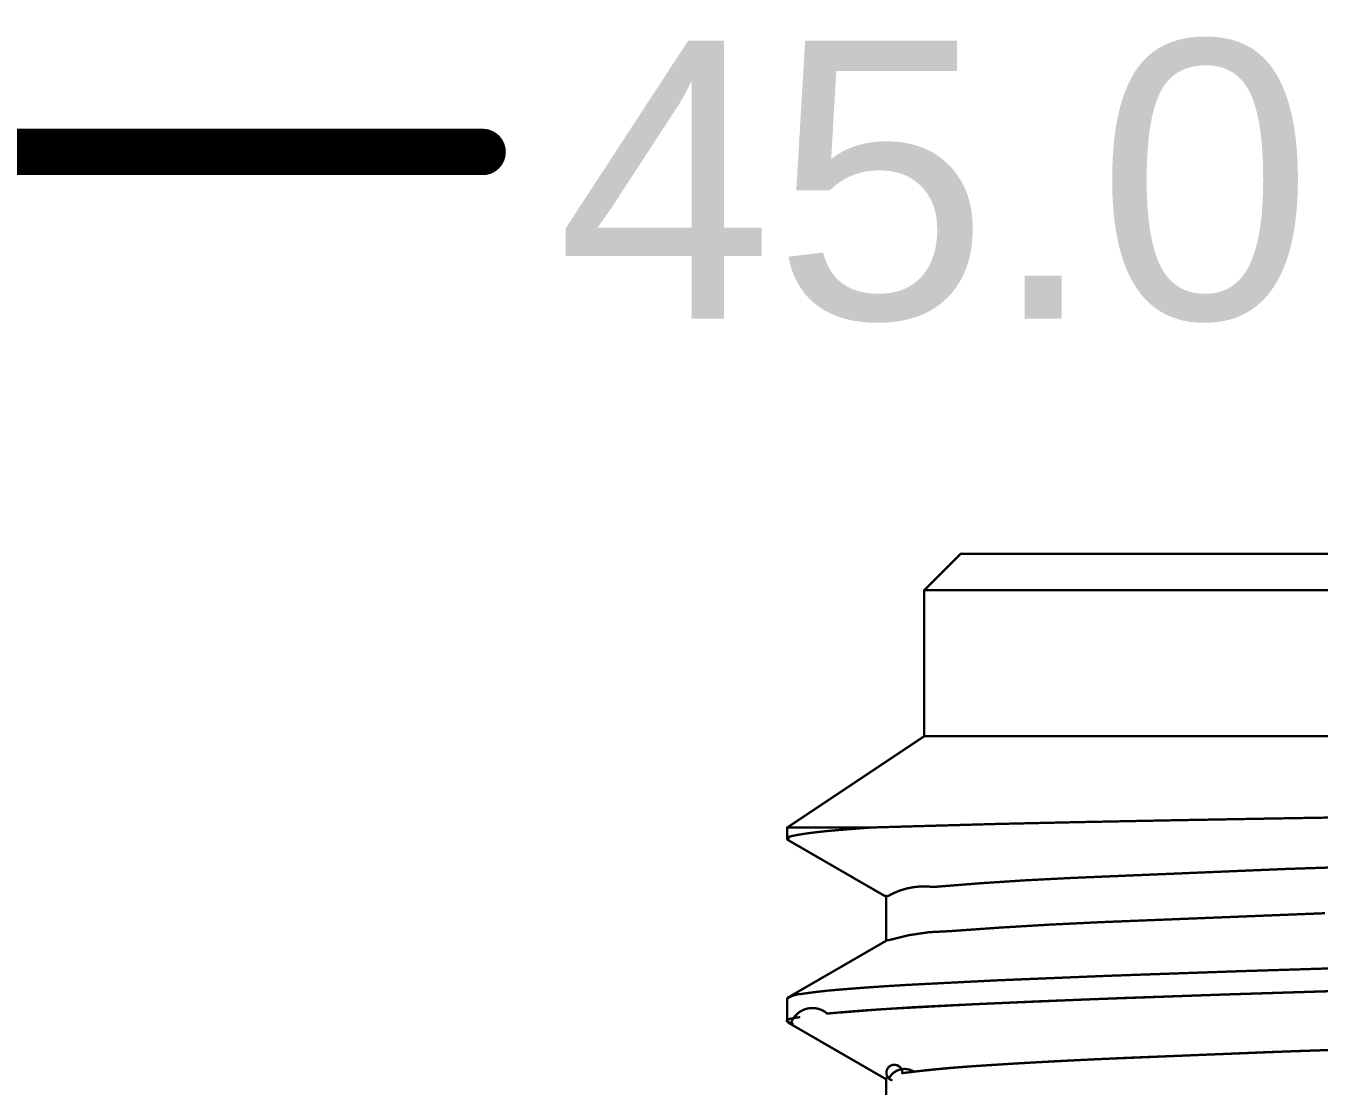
# Model space of a CAD drawing. Header units: inches. Extents: x -6 to 430, y 0 to 90.
# Drawn here: x 12.33 to 19.41, y 60.58 to 66.39 of the extents above; entities that cross this region are included whole.
import ezdxf

# ---------------------------------------------------------------- set-up
doc = ezdxf.new("R2010")
doc.units = ezdxf.units.IN
doc.layers.add('Mechanical 1', color=6, linetype='Continuous')
doc.styles.add('Arial', font='', dxfattribs={"height": 0.2})
doc.styles.get('Arial').set_extended_font_data('Arial')

msp = doc.modelspace()

# ---------------------------------------------------------------- linework, layer by layer
at = {"layer": 'Mechanical 1'}
for points, const_width in [([(0, 65.7016), (14.8314, 65.7016)], 0.254), ([(17.25, 63.3), (17.45, 63.5)], 0.0127), ([(17.45, 63.5), (27.55, 63.5)], 0.0127), ([(17.25, 63.3), (27.75, 63.3)], 0.0127), ([(17.25, 62.5), (17.25, 63.3)], 0.0127), ([(16.5, 62), (17.25, 62.5)], 0.0127), ([(17.25, 62.5), (27.75, 62.5)], 0.0127), ([(16.5, 61.9375), (16.5, 62)], 0.0127), ([(16.5, 62), (16.9567, 62)], 0.0127), ([(16.7962, 61.9875), (16.9567, 62)], 0.0127), ([(16.9567, 62), (17.6604, 62.0199)], 0.0127), ([(17.6604, 62.0199), (18.1148, 62.0299)], 0.0127), ([(18.1148, 62.0299), (18.6259, 62.0399)], 0.0127), ([(18.6259, 62.0399), (19.1898, 62.0499)], 0.0127), ([(19.1898, 62.0499), (19.798, 62.06)], 0.0127), ([(16.5021, 61.9327), (16.61, 61.8703)], 0.0127), ([(16.7255, 61.9813), (16.7962, 61.9875)], 0.0127), ([(16.61, 61.8703), (16.6639, 61.8392)], 0.0127), ([(16.6639, 61.8392), (16.7179, 61.808)], 0.0127), ([(16.7179, 61.808), (16.7718, 61.7768)], 0.0127), ([(19.2271, 61.7727), (20.7119, 61.8219)], 0.0127), ([(16.7718, 61.7768), (16.8257, 61.7457)], 0.0127), ([(16.8257, 61.7457), (16.8796, 61.7145)], 0.0127), ([(16.8796, 61.7145), (16.9336, 61.6833)], 0.0127), ([(18.0528, 61.7235), (19.2271, 61.7727)], 0.0127), ([(16.9336, 61.6833), (16.9875, 61.6521)], 0.0127), ([(16.9875, 61.6521), (17.0414, 61.621)], 0.0127), ([(17.0414, 61.379), (17.0414, 61.626)], 0.0127), ([(18.2149, 61.4813), (19.4469, 61.5305)], 0.0127), ([(16.9401, 61.3204), (17.0491, 61.3835)], 0.0127), ([(16.8311, 61.2574), (16.8856, 61.2889)], 0.0127), ([(16.8856, 61.2889), (16.9401, 61.3204)], 0.0127), ([(16.722, 61.1944), (16.7765, 61.2259)], 0.0127), ([(16.7765, 61.2259), (16.8311, 61.2574)], 0.0127), ([(18.2574, 61.1875), (18.9733, 61.2125)], 0.0127), ([(18.9733, 61.2125), (19.7761, 61.2375)], 0.0127), ([(16.613, 61.1314), (16.6675, 61.1629)], 0.0127), ([(16.6675, 61.1629), (16.722, 61.1944)], 0.0127), ([(17.1539, 61.1375), (17.6459, 61.1625)], 0.0127), ([(17.6459, 61.1625), (18.2574, 61.1875)], 0.0127), ([(16.504, 61.0684), (16.5585, 61.0999)], 0.0127), ([(16.5585, 61.0999), (16.613, 61.1314)], 0.0127), ([(18.1448, 61.0582), (18.8697, 61.0841)], 0.0127), ([(18.3589, 61.0664), (18.9418, 61.0866)], 0.0127), ([(18.8697, 61.0841), (19.6901, 61.1099)], 0.0127), ([(18.9418, 61.0866), (19.5823, 61.1068)], 0.0127), ([(16.5, 60.9375), (16.5, 61.0625)], 0.0127), ([(17.0553, 61.0065), (17.5346, 61.0324)], 0.0127), ([(17.4015, 61.0259), (17.8422, 61.0461)], 0.0127), ([(17.5346, 61.0324), (18.1448, 61.0582)], 0.0127), ([(17.8422, 61.0461), (18.3589, 61.0664)], 0.0127), ([(16.507, 60.93), (16.6139, 60.8682)], 0.0127), ([(16.5086, 60.9291), (16.6152, 60.8675)], 0.0127), ([(16.6139, 60.8682), (16.6674, 60.8373)], 0.0127), ([(16.6152, 60.8675), (16.6685, 60.8367)], 0.0127), ([(16.6674, 60.8373), (16.7208, 60.8064)], 0.0127), ([(16.6685, 60.8367), (16.7218, 60.8058)], 0.0127), ([(16.7208, 60.8064), (16.7743, 60.7755)], 0.0127), ([(16.7218, 60.8058), (16.7751, 60.775)], 0.0127), ([(19.1397, 60.7695), (20.2658, 60.8079)], 0.0127), ([(19.2919, 60.775), (20.4116, 60.8125)], 0.0127), ([(16.7743, 60.7755), (16.8277, 60.7446)], 0.0127), ([(16.7751, 60.775), (16.8284, 60.7442)], 0.0127), ([(16.8277, 60.7446), (16.8812, 60.7137)], 0.0127), ([(16.8284, 60.7442), (16.8817, 60.7134)], 0.0127), ([(18.2088, 60.7311), (19.1397, 60.7695)], 0.0127), ([(18.3499, 60.7375), (19.2919, 60.775)], 0.0127), ([(16.8812, 60.7137), (16.9346, 60.6828)], 0.0127), ([(16.8817, 60.7134), (16.935, 60.6826)], 0.0127), ([(16.9346, 60.6828), (16.9881, 60.6519)], 0.0127), ([(16.935, 60.6826), (16.9882, 60.6518)], 0.0127), ([(16.9881, 60.6519), (17.0415, 60.621)], 0.0127), ([(16.9882, 60.6518), (17.0415, 60.621)], 0.0127), ([(17.0415, 60.5), (17.0415, 60.625)], 0.0127)]:
    msp.add_lwpolyline(points, dxfattribs=dict(at, const_width=const_width))
for points, const_width in [([(14.7679, 65.7016, 1), (14.8949, 65.7016, 1)], 0.127), ([(17.4468, 63.5, 1), (17.4532, 63.5, 1)], 0.00635), ([(17.4468, 63.5, 1), (17.4532, 63.5, 1)], 0.00635), ([(17.2468, 63.3, 1), (17.2532, 63.3, 1)], 0.00635), ([(17.2468, 63.3, 1), (17.2532, 63.3, 1)], 0.00635), ([(17.2468, 63.3, 1), (17.2532, 63.3, 1)], 0.00635), ([(17.2468, 62.5, 1), (17.2532, 62.5, 1)], 0.00635), ([(17.2468, 62.5, 1), (17.2532, 62.5, 1)], 0.00635), ([(17.2468, 62.5, 1), (17.2532, 62.5, 1)], 0.00635), ([(16.4968, 62, 1), (16.5032, 62, 1)], 0.00635), ([(16.4968, 62, 1), (16.5032, 62, 1)], 0.00635), ([(16.4968, 62, 1), (16.5032, 62, 1)], 0.00635), ([(16.9535, 62, 1), (16.9599, 62, 1)], 0.00635), ([(16.9535, 62, 1), (16.9599, 62, 1)], 0.00635), ([(16.9535, 62, 1), (16.9599, 62, 1)], 0.00635), ([(17.6573, 62.0199, 1), (17.6636, 62.0199, 1)], 0.00635), ([(17.6573, 62.0199, 1), (17.6636, 62.0199, 1)], 0.00635), ([(18.1116, 62.0299, 1), (18.1179, 62.0299, 1)], 0.00635), ([(18.1116, 62.0299, 1), (18.1179, 62.0299, 1)], 0.00635), ([(18.6227, 62.0399, 1), (18.6291, 62.0399, 1)], 0.00635), ([(18.6227, 62.0399, 1), (18.6291, 62.0399, 1)], 0.00635), ([(19.1866, 62.0499, 1), (19.1929, 62.0499, 1)], 0.00635), ([(19.1866, 62.0499, 1), (19.1929, 62.0499, 1)], 0.00635), ([(16.4968, 61.9375, 1), (16.5032, 61.9375, 1)], 0.00635), ([(16.4984, 61.9438, 1), (16.5048, 61.9438, 1)], 0.00635), ([(16.4984, 61.9438, 1), (16.5048, 61.9438, 1)], 0.00635), ([(16.499, 61.9327, 1), (16.5053, 61.9327, 1)], 0.00635), ([(16.504, 61.9375, 1), (16.5104, 61.9375, 1)], 0.00635), ([(16.5102, 61.95, 1), (16.5166, 61.95, 1)], 0.00635), ([(16.5102, 61.95, 1), (16.5166, 61.95, 1)], 0.00635), ([(16.5361, 61.9563, 1), (16.5424, 61.9563, 1)], 0.00635), ([(16.5361, 61.9563, 1), (16.5424, 61.9563, 1)], 0.00635), ([(16.5711, 61.9625, 1), (16.5775, 61.9625, 1)], 0.00635), ([(16.5711, 61.9625, 1), (16.5775, 61.9625, 1)], 0.00635), ([(16.6127, 61.9688, 1), (16.6191, 61.9688, 1)], 0.00635), ([(16.6127, 61.9688, 1), (16.6191, 61.9688, 1)], 0.00635), ([(16.6624, 61.975, 1), (16.6688, 61.975, 1)], 0.00635), ([(16.6624, 61.975, 1), (16.6688, 61.975, 1)], 0.00635), ([(16.7223, 61.9813, 1), (16.7286, 61.9813, 1)], 0.00635), ([(16.7223, 61.9813, 1), (16.7286, 61.9813, 1)], 0.00635), ([(16.793, 61.9875, 1), (16.7993, 61.9875, 1)], 0.00635), ([(16.793, 61.9875, 1), (16.7993, 61.9875, 1)], 0.00635), ([(16.6068, 61.8703, 1), (16.6132, 61.8703, 1)], 0.00635), ([(16.6068, 61.8703, 1), (16.6132, 61.8703, 1)], 0.00635), ([(16.6608, 61.8392, 1), (16.6671, 61.8392, 1)], 0.00635), ([(16.6608, 61.8392, 1), (16.6671, 61.8392, 1)], 0.00635), ([(16.7147, 61.808, 1), (16.721, 61.808, 1)], 0.00635), ([(16.7147, 61.808, 1), (16.721, 61.808, 1)], 0.00635), ([(16.7686, 61.7768, 1), (16.775, 61.7768, 1)], 0.00635), ([(16.7686, 61.7768, 1), (16.775, 61.7768, 1)], 0.00635), ([(16.8225, 61.7457, 1), (16.8289, 61.7457, 1)], 0.00635), ([(16.8225, 61.7457, 1), (16.8289, 61.7457, 1)], 0.00635), ([(16.8765, 61.7145, 1), (16.8828, 61.7145, 1)], 0.00635), ([(16.8765, 61.7145, 1), (16.8828, 61.7145, 1)], 0.00635), ([(18.0497, 61.7235, 1), (18.056, 61.7235, 1)], 0.00635), ([(18.0497, 61.7235, 1), (18.056, 61.7235, 1)], 0.00635), ([(19.2239, 61.7727, 1), (19.2303, 61.7727, 1)], 0.00635), ([(19.2239, 61.7727, 1), (19.2303, 61.7727, 1)], 0.00635), ([(16.9304, 61.6833, 1), (16.9368, 61.6833, 1)], 0.00635), ([(16.9304, 61.6833, 1), (16.9368, 61.6833, 1)], 0.00635), ([(16.9843, 61.6521, 1), (16.9907, 61.6521, 1)], 0.00635), ([(16.9843, 61.6521, 1), (16.9907, 61.6521, 1)], 0.00635), ([(17.2978, 61.6742, 1), (17.3041, 61.6742, 1)], 0.00635), ([(17.2978, 61.6742, 1), (17.3041, 61.6742, 1)], 0.00635), ([(17.0383, 61.626, 1), (17.0446, 61.626, 1)], 0.00635), ([(17.0383, 61.621, 1), (17.0446, 61.621, 1)], 0.00635), ([(17.0498, 61.625, 1), (17.0562, 61.625, 1)], 0.00635), ([(17.3863, 61.4321, 1), (17.3926, 61.4321, 1)], 0.00635), ([(17.3863, 61.4321, 1), (17.3926, 61.4321, 1)], 0.00635), ([(18.2117, 61.4813, 1), (18.218, 61.4813, 1)], 0.00635), ([(18.2117, 61.4813, 1), (18.218, 61.4813, 1)], 0.00635), ([(17.0383, 61.379, 1), (17.0446, 61.379, 1)], 0.00635), ([(17.0459, 61.3835, 1), (17.0522, 61.3835, 1)], 0.00635), ([(17.0533, 61.3829, 1), (17.0597, 61.3829, 1)], 0.00635), ([(16.8824, 61.2889, 1), (16.8887, 61.2889, 1)], 0.00635), ([(16.8824, 61.2889, 1), (16.8887, 61.2889, 1)], 0.00635), ([(16.9369, 61.3204, 1), (16.9432, 61.3204, 1)], 0.00635), ([(16.9369, 61.3204, 1), (16.9432, 61.3204, 1)], 0.00635), ([(16.7734, 61.2259, 1), (16.7797, 61.2259, 1)], 0.00635), ([(16.7734, 61.2259, 1), (16.7797, 61.2259, 1)], 0.00635), ([(16.8279, 61.2574, 1), (16.8342, 61.2574, 1)], 0.00635), ([(16.8279, 61.2574, 1), (16.8342, 61.2574, 1)], 0.00635), ([(18.9701, 61.2125, 1), (18.9765, 61.2125, 1)], 0.00635), ([(18.9701, 61.2125, 1), (18.9765, 61.2125, 1)], 0.00635), ([(16.6644, 61.1629, 1), (16.6707, 61.1629, 1)], 0.00635), ([(16.6644, 61.1629, 1), (16.6707, 61.1629, 1)], 0.00635), ([(16.7189, 61.1944, 1), (16.7252, 61.1944, 1)], 0.00635), ([(16.7189, 61.1944, 1), (16.7252, 61.1944, 1)], 0.00635), ([(17.6427, 61.1625, 1), (17.6491, 61.1625, 1)], 0.00635), ([(17.6427, 61.1625, 1), (17.6491, 61.1625, 1)], 0.00635), ([(18.2542, 61.1875, 1), (18.2605, 61.1875, 1)], 0.00635), ([(18.2542, 61.1875, 1), (18.2605, 61.1875, 1)], 0.00635), ([(16.5554, 61.0999, 1), (16.5617, 61.0999, 1)], 0.00635), ([(16.5554, 61.0999, 1), (16.5617, 61.0999, 1)], 0.00635), ([(16.5696, 61.0875, 1), (16.576, 61.0875, 1)], 0.00635), ([(16.5696, 61.0875, 1), (16.576, 61.0875, 1)], 0.00635), ([(16.6099, 61.1314, 1), (16.6162, 61.1314, 1)], 0.00635), ([(16.6099, 61.1314, 1), (16.6162, 61.1314, 1)], 0.00635), ([(16.7909, 61.1125, 1), (16.7972, 61.1125, 1)], 0.00635), ([(16.7909, 61.1125, 1), (16.7972, 61.1125, 1)], 0.00635), ([(17.1507, 61.1375, 1), (17.1571, 61.1375, 1)], 0.00635), ([(17.1507, 61.1375, 1), (17.1571, 61.1375, 1)], 0.00635), ([(18.8665, 61.0841, 1), (18.8728, 61.0841, 1)], 0.00635), ([(18.8665, 61.0841, 1), (18.8728, 61.0841, 1)], 0.00635), ([(18.9386, 61.0866, 1), (18.945, 61.0866, 1)], 0.00635), ([(18.9386, 61.0866, 1), (18.945, 61.0866, 1)], 0.00635), ([(16.4968, 61.0625, 1), (16.5032, 61.0625, 1)], 0.00635), ([(16.4968, 61.0625, 1), (16.5032, 61.0625, 1)], 0.00635), ([(16.5009, 61.0684, 1), (16.5072, 61.0684, 1)], 0.00635), ([(17.0521, 61.0065, 1), (17.0585, 61.0065, 1)], 0.00635), ([(17.0521, 61.0065, 1), (17.0585, 61.0065, 1)], 0.00635), ([(17.3983, 61.0259, 1), (17.4046, 61.0259, 1)], 0.00635), ([(17.3983, 61.0259, 1), (17.4046, 61.0259, 1)], 0.00635), ([(17.5314, 61.0324, 1), (17.5378, 61.0324, 1)], 0.00635), ([(17.5314, 61.0324, 1), (17.5378, 61.0324, 1)], 0.00635), ([(17.8391, 61.0461, 1), (17.8454, 61.0461, 1)], 0.00635), ([(17.8391, 61.0461, 1), (17.8454, 61.0461, 1)], 0.00635), ([(18.1416, 61.0582, 1), (18.148, 61.0582, 1)], 0.00635), ([(18.1416, 61.0582, 1), (18.148, 61.0582, 1)], 0.00635), ([(18.3558, 61.0664, 1), (18.3621, 61.0664, 1)], 0.00635), ([(18.3558, 61.0664, 1), (18.3621, 61.0664, 1)], 0.00635), ([(16.4944, 60.943, 1), (16.5007, 60.943, 1)], 0.00635), ([(16.4944, 60.943, 1), (16.5007, 60.943, 1)], 0.00635), ([(16.495, 60.9395, 1), (16.5013, 60.9395, 1)], 0.00635), ([(16.495, 60.9395, 1), (16.5013, 60.9395, 1)], 0.00635), ([(16.4968, 60.9375, 1), (16.5032, 60.9375, 1)], 0.00635), ([(16.4979, 60.9465, 1), (16.5043, 60.9465, 1)], 0.00635), ([(16.4979, 60.9465, 1), (16.5043, 60.9465, 1)], 0.00635), ([(16.4993, 60.9361, 1), (16.5056, 60.9361, 1)], 0.00635), ([(16.4993, 60.9361, 1), (16.5056, 60.9361, 1)], 0.00635), ([(16.5038, 60.93, 1), (16.5102, 60.93, 1)], 0.00635), ([(16.5055, 60.9291, 1), (16.5118, 60.9291, 1)], 0.00635), ([(16.5061, 60.9499, 1), (16.5124, 60.9499, 1)], 0.00635), ([(16.5061, 60.9499, 1), (16.5124, 60.9499, 1)], 0.00635), ([(16.5066, 60.9326, 1), (16.5129, 60.9326, 1)], 0.00635), ([(16.5066, 60.9326, 1), (16.5129, 60.9326, 1)], 0.00635), ([(16.5179, 60.9289, 1), (16.5243, 60.9289, 1)], 0.00635), ([(16.5193, 60.9534, 1), (16.5257, 60.9534, 1)], 0.00635), ([(16.5193, 60.9534, 1), (16.5257, 60.9534, 1)], 0.00635), ([(16.5381, 60.9569, 1), (16.5444, 60.9569, 1)], 0.00635), ([(16.5381, 60.9569, 1), (16.5444, 60.9569, 1)], 0.00635), ([(16.5625, 60.9604, 1), (16.5688, 60.9604, 1)], 0.00635), ([(16.7159, 60.9807, 1), (16.7222, 60.9807, 1)], 0.00635), ([(16.7159, 60.9807, 1), (16.7222, 60.9807, 1)], 0.00635), ([(16.7772, 60.9855, 1), (16.7835, 60.9855, 1)], 0.00635), ([(16.5262, 60.9257, 1), (16.5326, 60.9257, 1)], 0.00635), ([(16.6108, 60.8682, 1), (16.6171, 60.8682, 1)], 0.00635), ([(16.6108, 60.8682, 1), (16.6171, 60.8682, 1)], 0.00635), ([(16.612, 60.8675, 1), (16.6184, 60.8675, 1)], 0.00635), ([(16.612, 60.8675, 1), (16.6184, 60.8675, 1)], 0.00635), ([(16.6642, 60.8373, 1), (16.6706, 60.8373, 1)], 0.00635), ([(16.6642, 60.8373, 1), (16.6706, 60.8373, 1)], 0.00635), ([(16.6653, 60.8367, 1), (16.6717, 60.8367, 1)], 0.00635), ([(16.6653, 60.8367, 1), (16.6717, 60.8367, 1)], 0.00635), ([(16.7177, 60.8064, 1), (16.724, 60.8064, 1)], 0.00635), ([(16.7177, 60.8064, 1), (16.724, 60.8064, 1)], 0.00635), ([(16.7186, 60.8058, 1), (16.725, 60.8058, 1)], 0.00635), ([(16.7186, 60.8058, 1), (16.725, 60.8058, 1)], 0.00635), ([(16.7711, 60.7755, 1), (16.7775, 60.7755, 1)], 0.00635), ([(16.7711, 60.7755, 1), (16.7775, 60.7755, 1)], 0.00635), ([(16.7719, 60.775, 1), (16.7783, 60.775, 1)], 0.00635), ([(16.7719, 60.775, 1), (16.7783, 60.775, 1)], 0.00635), ([(16.8246, 60.7446, 1), (16.8309, 60.7446, 1)], 0.00635), ([(16.8246, 60.7446, 1), (16.8309, 60.7446, 1)], 0.00635), ([(16.8252, 60.7442, 1), (16.8316, 60.7442, 1)], 0.00635), ([(16.8252, 60.7442, 1), (16.8316, 60.7442, 1)], 0.00635), ([(18.2056, 60.7311, 1), (18.212, 60.7311, 1)], 0.00635), ([(18.2056, 60.7311, 1), (18.212, 60.7311, 1)], 0.00635), ([(18.3467, 60.7375, 1), (18.353, 60.7375, 1)], 0.00635), ([(18.3467, 60.7375, 1), (18.353, 60.7375, 1)], 0.00635), ([(19.1366, 60.7695, 1), (19.1429, 60.7695, 1)], 0.00635), ([(19.1366, 60.7695, 1), (19.1429, 60.7695, 1)], 0.00635), ([(19.2888, 60.775, 1), (19.2951, 60.775, 1)], 0.00635), ([(19.2888, 60.775, 1), (19.2951, 60.775, 1)], 0.00635), ([(16.878, 60.7137, 1), (16.8844, 60.7137, 1)], 0.00635), ([(16.878, 60.7137, 1), (16.8844, 60.7137, 1)], 0.00635), ([(16.8785, 60.7134, 1), (16.8848, 60.7134, 1)], 0.00635), ([(16.8785, 60.7134, 1), (16.8848, 60.7134, 1)], 0.00635), ([(16.9315, 60.6828, 1), (16.9378, 60.6828, 1)], 0.00635), ([(16.9315, 60.6828, 1), (16.9378, 60.6828, 1)], 0.00635), ([(16.9318, 60.6826, 1), (16.9381, 60.6826, 1)], 0.00635), ([(16.9318, 60.6826, 1), (16.9381, 60.6826, 1)], 0.00635), ([(16.9849, 60.6519, 1), (16.9912, 60.6519, 1)], 0.00635), ([(16.9849, 60.6519, 1), (16.9912, 60.6519, 1)], 0.00635), ([(16.9851, 60.6518, 1), (16.9914, 60.6518, 1)], 0.00635), ([(16.9851, 60.6518, 1), (16.9914, 60.6518, 1)], 0.00635), ([(17.1273, 60.6543, 1), (17.1337, 60.6543, 1)], 0.00635), ([(17.1273, 60.6543, 1), (17.1337, 60.6543, 1)], 0.00635), ([(17.1902, 60.6625, 1), (17.1966, 60.6625, 1)], 0.00635), ([(17.1902, 60.6625, 1), (17.1966, 60.6625, 1)], 0.00635), ([(17.5233, 60.6927, 1), (17.5296, 60.6927, 1)], 0.00635), ([(17.5233, 60.6927, 1), (17.5296, 60.6927, 1)], 0.00635), ([(17.6329, 60.7, 1), (17.6393, 60.7, 1)], 0.00635), ([(17.6329, 60.7, 1), (17.6393, 60.7, 1)], 0.00635), ([(17.0383, 60.625, 1), (17.0447, 60.625, 1)], 0.00635), ([(17.0383, 60.621, 1), (17.0447, 60.621, 1)], 0.00635), ([(17.0383, 60.621, 1), (17.0447, 60.621, 1)], 0.00635), ([(17.0541, 60.625, 1), (17.0604, 60.625, 1)], 0.00635), ([(17.0685, 60.6158, 1), (17.0748, 60.6158, 1)], 0.00635)]:
    msp.add_lwpolyline(points, format="xyb", close=True, dxfattribs=dict(at, const_width=const_width))
at = {"layer": 'Mechanical 1', "const_width": 0.0127}
for points in [[(16.5016, 61.9438, -0.156322), (16.5134, 61.95)], [(16.5072, 61.9375, -0.368827), (16.5016, 61.9438)], [(16.5134, 61.95, -0.025952), (16.5393, 61.9563)], [(16.5393, 61.9563, -0.008406), (16.5743, 61.9625)], [(16.5743, 61.9625, -0.006255), (16.6159, 61.9688)], [(16.6159, 61.9688, -0.005703), (16.6656, 61.975)], [(16.6656, 61.975, -0.00484), (16.7255, 61.9813)], [(17.3009, 61.6742, -0.01042), (18.0528, 61.7235)], [(17.053, 61.625, -0.164198), (17.3009, 61.6742)], [(17.0565, 61.3829, -0.072715), (17.3895, 61.4321)], [(17.3895, 61.4321, -0.008374), (18.2149, 61.4813)], [(16.5, 61.0625, -0.13249), (16.5728, 61.0875)], [(16.5728, 61.0875, -0.018801), (16.794, 61.1125)], [(16.794, 61.1125, -0.006683), (17.1539, 61.1375)], [(16.5211, 60.9289, -0.526409), (16.7191, 60.9807)], [(16.7191, 60.9807, -0.008628), (17.0553, 61.0065)], [(16.7803, 60.9855, -0.01104), (17.4015, 61.0259)], [(16.4981, 60.9395, -0.275621), (16.4975, 60.943)], [(16.4975, 60.943, -0.157993), (16.5011, 60.9465)], [(16.5024, 60.9361, -0.09939), (16.4981, 60.9395)], [(16.5011, 60.9465, -0.054148), (16.5093, 60.9499)], [(16.5098, 60.9326, -0.033508), (16.5025, 60.9361)], [(16.5093, 60.9499, -0.024742), (16.5225, 60.9534)], [(16.5294, 60.9257, -0.016124), (16.5097, 60.9326)], [(16.5225, 60.9534, -0.013778), (16.5412, 60.9569)], [(16.5412, 60.9569, -0.006962), (16.5656, 60.9604)], [(17.5264, 60.6927, -0.005672), (18.2088, 60.7311)], [(17.6361, 60.7, -0.004623), (18.3499, 60.7375)], [(17.0716, 60.6158, -1.966731), (17.1305, 60.6543)], [(17.0572, 60.625, -0.439127), (17.1934, 60.6625)], [(17.1305, 60.6543, -0.017659), (17.5264, 60.6927)], [(17.1934, 60.6625, -0.013334), (17.6361, 60.7)]]:
    msp.add_lwpolyline(points, format="xyb", dxfattribs=at)

# ---------------------------------------------------------------- texts
at = {"layer": 'Mechanical 1', "style": 'Arial'}
msp.add_text('45.00 (mm)', height=1.524, dxfattribs=at).set_placement((15.2378, 64.7874))

doc.saveas('drawing.dxf')
